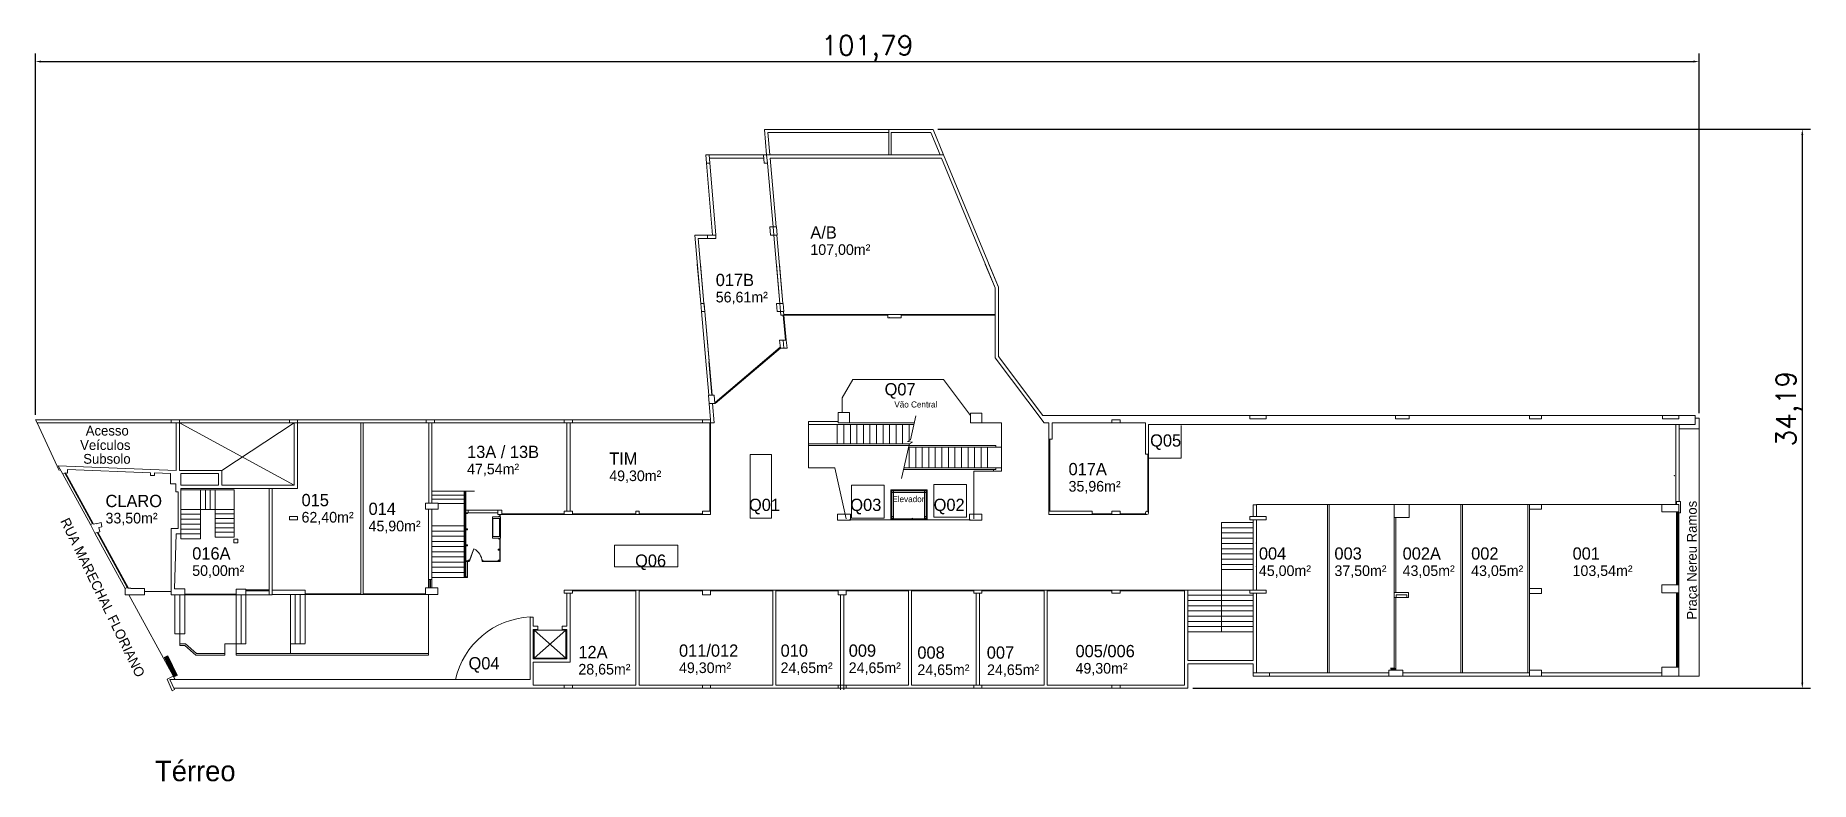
# Model space of a CAD drawing. Header units: metres. Extents: x 2985 to 3093, y 1746 to 1791.
import ezdxf

# ---------------------------------------------------------------- set-up
doc = ezdxf.new("R2010")
doc.units = ezdxf.units.M
doc.layers.add('PAREDES', color=7, linetype='Continuous')
doc.layers.add('VAGAS', color=253, linetype='Continuous')
doc.styles.add('PADRAO MK', font='')
doc.styles.add('ROMANS', font='romans', dxfattribs={"height": 0.16})
doc.styles.get("Standard").update_dxf_attribs({"font": 'arial.ttf'})
doc.styles.get('PADRAO MK').set_extended_font_data('AvantGarde Bk BT')
doc.dimstyles.new('Cota', dxfattribs={"dimtxt": 0.07, "dimasz": 0.08, "dimexe": 0.04, "dimexo": 0.04, "dimgap": 0.02, "dimtad": 1, "dimtxsty": 'Standard', "dimcen": 2.5, "dimclrd": 252, "dimclre": 252, "dimadec": 0, "dimazin": 0, "dimtfac": 1, "dimtmove": 0, "dimatfit": 3, "dimfxl": 1, "dimarcsym": 0})

# ---------------------------------------------------------------- blocks, each defined once
blk = doc.blocks.new('*D8')
at = {"layer": 'DEFPOINTS', "color": 0, "transparency": 16777216}
for p in [(3086.5, 1789.7), (2984.7, 1767.79), (3086.5, 1767.89)]:
    blk.add_point(p, dxfattribs=at)
at = {"layer": 'VAGAS', "color": 1, "lineweight": -2, "transparency": 16777216}
for p, q in [((2984.7, 1768.09), (2984.7, 1790.2)), ((3086.5, 1768.19), (3086.5, 1790.2)), ((2985.05, 1789.7), (3086.15, 1789.7))]:
    blk.add_line(p, q, dxfattribs=at)
at = {"layer": 'VAGAS', "color": 1, "transparency": 16777216}
for points in [[(2985.05, 1789.76), (2985.05, 1789.64), (2984.7, 1789.7)], [(3086.15, 1789.76), (3086.15, 1789.64), (3086.5, 1789.7)]]:
    blk.add_solid(points, dxfattribs=at)
at = {"layer": 'VAGAS', "color": 7, "transparency": 16777216, "insert": (3035.6, 1790.51), "char_height": 0.16, "attachment_point": 5, "style": 'ROMANS'}
blk.add_mtext('{\\H7.5x;101,79}', dxfattribs=at)
blk = doc.blocks.new('_ArchTick')
at = {"color": 0, "linetype": 'ByBlock', "const_width": 0.15}
blk.add_lwpolyline([(-0.5, -0.5), (0.5, 0.5)], dxfattribs=at)
blk = doc.blocks.new('*D9')
at = {"layer": 'DEFPOINTS', "color": 0, "transparency": 16777216}
for p in [(3039.62, 1785.56), (3055.21, 1751.36), (3092.81, 1751.36)]:
    blk.add_point(p, dxfattribs=at)
at = {"layer": 'VAGAS', "color": 1, "lineweight": -2, "transparency": 16777216}
for p, q in [((3039.92, 1785.56), (3093.31, 1785.56)), ((3092.81, 1785.21), (3092.81, 1751.71)), ((3055.51, 1751.36), (3093.31, 1751.36))]:
    blk.add_line(p, q, dxfattribs=at)
at = {"layer": 'VAGAS', "color": 1, "transparency": 16777216}
for points in [[(3092.75, 1785.21), (3092.87, 1785.21), (3092.81, 1785.56)], [(3092.75, 1751.71), (3092.87, 1751.71), (3092.81, 1751.36)]]:
    blk.add_solid(points, dxfattribs=at)
at = {"layer": 'VAGAS', "color": 7, "transparency": 16777216, "insert": (3092, 1768.46), "char_height": 0.16, "attachment_point": 5, "rotation": 90, "style": 'ROMANS'}
blk.add_mtext('{\\H7.5x;34,19}', dxfattribs=at)

msp = doc.modelspace()

# ---------------------------------------------------------------- hatches: boundary and pattern name
at = {"layer": 'PAREDES', "lineweight": 0}
h = msp.add_hatch(dxfattribs=at)
h.set_pattern_fill('ANSI36,_O', color=253, scale=0.01, angle=360)
h.set_pattern_definition([(45, (2881.244965, 1690.526653), (0.01683798, 0.061739261), [0.079375, -0.015875, 0, -0.015875])])
h.paths.add_polyline_path([(3067.777, 1752.468), (3067.876, 1752.463), (3067.876, 1752.603), (3067.651, 1752.603), (3067.651, 1752.463)])

# ---------------------------------------------------------------- linework, layer by layer
at = {"layer": 'PAREDES', "color": 253, "lineweight": 0}
for p, q in [((3029.432, 1783.993), (3029.305, 1785.553)), ((3036.916, 1785.553), (3029.305, 1785.553)), ((3039.62, 1785.553), (3036.916, 1785.553)), ((3036.916, 1783.993), (3036.916, 1785.553)), ((3040.266, 1783.993), (3039.62, 1785.553)), ((3029.642, 1783.993), (3029.523, 1785.353)), ((3036.916, 1785.353), (3029.523, 1785.353)), ((3039.486, 1785.353), (3037.066, 1785.353)), ((3037.066, 1783.993), (3037.066, 1785.353)), ((3040.05, 1783.993), (3039.486, 1785.353)), ((3025.765, 1783.495), (3025.717, 1783.992)), ((3025.722, 1783.993), (3025.918, 1783.993)), ((3026.132, 1779.083), (3025.763, 1783.495)), ((3025.765, 1783.495), (3025.966, 1783.495)), ((3025.966, 1783.495), (3025.918, 1783.993)), ((3029.241, 1783.993), (3025.918, 1783.993)), ((3029.26, 1783.793), (3025.939, 1783.793)), ((3026.332, 1779.092), (3025.962, 1783.495)), ((3029.241, 1783.993), (3029.442, 1783.993)), ((3029.289, 1783.495), (3029.241, 1783.993)), ((3029.289, 1783.495), (3029.49, 1783.495)), ((3029.49, 1783.495), (3029.442, 1783.993)), ((3040.266, 1783.993), (3029.442, 1783.993)), ((3029.833, 1779.583), (3029.49, 1783.495)), ((3030.028, 1779.583), (3029.66, 1783.793)), ((3040.132, 1783.793), (3029.66, 1783.793)), ((3043.421, 1775.853), (3040.132, 1783.793)), ((3043.621, 1775.893), (3040.266, 1783.993)), ((3025.832, 1779.083), (3025.042, 1779.083)), ((3025.406, 1774.903), (3025.042, 1779.083)), ((3025.832, 1778.883), (3025.832, 1779.083)), ((3025.832, 1779.083), (3026.332, 1779.083)), ((3026.332, 1779.083), (3026.332, 1779.092)), ((3026.332, 1779.083), (3026.332, 1778.883)), ((3029.68, 1779.085), (3029.632, 1779.583)), ((3029.632, 1779.583), (3029.833, 1779.583)), ((3029.68, 1779.085), (3029.881, 1779.085)), ((3029.881, 1779.085), (3029.833, 1779.583)), ((3029.833, 1779.583), (3030.034, 1779.583)), ((3029.881, 1779.085), (3030.082, 1779.085)), ((3030.244, 1774.903), (3029.881, 1779.085)), ((3030.082, 1779.085), (3030.034, 1779.583)), ((3030.438, 1774.903), (3030.072, 1779.085)), ((3025.832, 1778.883), (3025.259, 1778.883)), ((3025.607, 1774.903), (3025.259, 1778.883)), ((3026.332, 1778.883), (3025.832, 1778.883)), ((3025.406, 1774.903), (3025.196, 1777.317)), ((3025.607, 1774.903), (3025.396, 1777.317)), ((3030.244, 1774.903), (3030.035, 1777.317)), ((3030.438, 1774.903), (3030.227, 1777.317)), ((3043.421, 1775.853), (3042.815, 1777.317)), ((3043.621, 1775.893), (3043.031, 1777.317)), ((3043.421, 1771.586), (3043.421, 1775.853)), ((3043.621, 1771.653), (3043.621, 1775.893)), ((3025.406, 1774.903), (3025.607, 1774.903)), ((3025.454, 1774.404), (3025.406, 1774.903)), ((3025.655, 1774.404), (3025.607, 1774.903)), ((3025.657, 1774.404), (3025.609, 1774.903)), ((3030.091, 1774.404), (3030.043, 1774.903)), ((3030.043, 1774.903), (3030.244, 1774.903)), ((3030.244, 1774.903), (3030.445, 1774.903)), ((3030.292, 1774.404), (3030.244, 1774.903)), ((3030.493, 1774.404), (3030.445, 1774.903)), ((3025.895, 1769.292), (3025.454, 1774.404)), ((3025.454, 1774.404), (3025.655, 1774.404)), ((3025.923, 1771.343), (3025.655, 1774.404)), ((3026.098, 1769.292), (3025.657, 1774.404)), ((3030.091, 1774.404), (3030.292, 1774.404)), ((3030.3, 1774.182), (3030.292, 1774.404)), ((3030.292, 1774.404), (3030.493, 1774.404)), ((3030.501, 1774.182), (3030.3, 1774.182)), ((3030.451, 1774.177), (3030.593, 1772.663)), ((3030.501, 1774.182), (3030.481, 1774.404)), ((3036.866, 1774.232), (3030.496, 1774.232)), ((3030.501, 1774.182), (3030.643, 1772.663)), ((3036.866, 1774.182), (3030.501, 1774.182)), ((3036.866, 1774.232), (3037.666, 1774.232)), ((3036.866, 1774.032), (3036.866, 1774.232)), ((3036.866, 1774.032), (3037.666, 1774.032)), ((3037.666, 1774.032), (3037.666, 1774.232)), ((3043.421, 1774.232), (3037.666, 1774.232)), ((3043.421, 1774.182), (3037.666, 1774.182)), ((3030.28, 1772.165), (3030.232, 1772.663)), ((3030.232, 1772.663), (3030.442, 1772.663)), ((3030.49, 1772.165), (3030.442, 1772.663)), ((3030.442, 1772.663), (3030.643, 1772.663)), ((3030.691, 1772.165), (3030.643, 1772.663)), ((3026.288, 1768.854), (3030.274, 1772.225)), ((3026.294, 1768.793), (3030.28, 1772.165)), ((3030.28, 1772.165), (3030.49, 1772.165)), ((3030.49, 1772.165), (3030.691, 1772.165)), ((3046.43, 1767.593), (3043.421, 1771.586)), ((3046.342, 1768.043), (3043.621, 1771.653)), ((3026.084, 1769.292), (3025.904, 1771.343)), ((3025.876, 1769.292), (3026.227, 1769.292)), ((3025.924, 1768.793), (3025.876, 1769.292)), ((3026.275, 1768.793), (3026.227, 1769.292)), ((3034.062, 1769.123), (3034.712, 1770.249)), ((3034.712, 1770.249), (3040.261, 1770.249)), ((3041.912, 1768.059), (3040.261, 1770.249)), ((3026.012, 1767.793), (3025.924, 1768.793)), ((3025.924, 1768.793), (3026.275, 1768.793)), ((3026.232, 1767.593), (3026.127, 1768.793)), ((3034.062, 1768.223), (3034.062, 1769.123)), ((2993.01, 1767.793), (2984.705, 1767.793)), ((2984.705, 1767.793), (2993.01, 1767.793)), ((2984.705, 1767.793), (2984.798, 1767.593)), ((2993.01, 1767.593), (2984.798, 1767.593)), ((2986.157, 1764.693), (2984.798, 1767.593)), ((2993.01, 1767.593), (2993.01, 1767.793)), ((2993.01, 1767.793), (2993.51, 1767.793)), ((2993.51, 1767.593), (2993.01, 1767.593)), ((2993.31, 1767.593), (2993.31, 1764.685)), ((3001.46, 1767.793), (2993.51, 1767.793)), ((2993.51, 1767.793), (3001.46, 1767.793)), ((2993.51, 1767.793), (2993.51, 1767.593)), ((3001.46, 1767.593), (2993.51, 1767.593)), ((2993.51, 1767.593), (2993.51, 1764.693)), ((2993.51, 1767.593), (3000.537, 1763.793)), ((3000.537, 1767.593), (2996.11, 1764.693)), ((3000.737, 1767.793), (3000.237, 1767.793)), ((3000.237, 1767.793), (3000.737, 1767.793)), ((3000.237, 1767.593), (3000.237, 1767.793)), ((3000.237, 1767.793), (3000.737, 1767.793)), ((3000.237, 1767.593), (3000.737, 1767.593)), ((3000.737, 1767.593), (3000.237, 1767.593)), ((3000.537, 1763.793), (3000.537, 1767.593)), ((3008.612, 1767.793), (3000.737, 1767.793)), ((3000.737, 1767.793), (3008.612, 1767.793)), ((3000.737, 1767.793), (3000.737, 1767.593)), ((3000.737, 1763.593), (3000.737, 1767.593)), ((3008.612, 1767.593), (3000.737, 1767.593)), ((3004.749, 1767.593), (3000.737, 1767.593)), ((3000.737, 1767.593), (3000.737, 1763.593)), ((3000.737, 1763.593), (3000.737, 1767.593)), ((3000.737, 1767.593), (3004.949, 1767.593)), ((3004.612, 1757.091), (3004.612, 1767.593)), ((3004.762, 1757.091), (3004.762, 1767.593)), ((3009.112, 1767.793), (3008.612, 1767.793)), ((3008.612, 1767.793), (3009.112, 1767.793)), ((3008.612, 1767.593), (3008.612, 1767.793)), ((3008.612, 1767.793), (3009.112, 1767.793)), ((3008.612, 1767.593), (3009.112, 1767.593)), ((3009.112, 1767.593), (3008.612, 1767.593)), ((3008.762, 1762.689), (3008.762, 1767.593)), ((3008.962, 1762.689), (3008.962, 1767.593)), ((3017.062, 1767.793), (3009.112, 1767.793)), ((3009.112, 1767.793), (3009.112, 1767.593)), ((3012.962, 1767.593), (3009.112, 1767.593)), ((3009.112, 1767.593), (3017.062, 1767.593)), ((3017.062, 1767.593), (3017.062, 1767.793)), ((3017.062, 1767.793), (3017.562, 1767.793)), ((3017.562, 1767.593), (3017.062, 1767.593)), ((3017.212, 1767.593), (3017.212, 1762.193)), ((3017.412, 1767.593), (3017.412, 1762.193)), ((3025.512, 1767.793), (3017.562, 1767.793)), ((3017.562, 1767.793), (3017.562, 1767.593)), ((3025.512, 1767.593), (3017.562, 1767.593)), ((3025.512, 1767.593), (3025.512, 1767.793)), ((3025.512, 1767.793), (3026.012, 1767.793)), ((3026.012, 1767.593), (3025.512, 1767.593)), ((3025.962, 1767.593), (3025.962, 1762.193)), ((3026.012, 1767.793), (3026.012, 1767.593)), ((3026.232, 1767.593), (3026.012, 1767.593)), ((3026.012, 1767.593), (3026.012, 1762.193)), ((3032.012, 1764.843), (3032.012, 1767.683)), ((3033.182, 1767.683), (3032.012, 1767.683)), ((3032.012, 1767.493), (3038.446, 1767.493)), ((3033.182, 1767.683), (3033.812, 1767.683)), ((3033.762, 1767.493), (3033.762, 1766.318)), ((3033.812, 1767.793), (3033.812, 1767.593)), ((3033.812, 1767.593), (3034.312, 1767.593)), ((3034.162, 1767.493), (3034.162, 1766.318)), ((3034.312, 1767.593), (3038.469, 1767.593)), ((3034.562, 1767.493), (3034.562, 1766.318)), ((3034.962, 1767.493), (3034.962, 1766.318)), ((3035.362, 1767.493), (3035.362, 1766.318)), ((3035.762, 1767.493), (3035.762, 1766.318)), ((3036.162, 1767.493), (3036.162, 1766.318)), ((3036.562, 1767.493), (3036.562, 1766.318)), ((3036.962, 1767.493), (3036.962, 1766.318)), ((3037.362, 1767.493), (3037.362, 1766.318)), ((3037.762, 1767.493), (3037.762, 1766.318)), ((3038.162, 1767.493), (3038.162, 1766.519)), ((3038.569, 1768.035), (3038.233, 1766.559)), ((3042.602, 1767.593), (3043.812, 1767.593)), ((3043.812, 1764.643), (3043.812, 1767.593)), ((3046.323, 1768.043), (3059.012, 1768.043)), ((3046.412, 1767.593), (3046.712, 1767.593)), ((3046.712, 1767.593), (3046.712, 1766.593)), ((3046.912, 1767.593), (3046.912, 1766.593)), ((3046.912, 1767.593), (3050.562, 1767.593)), ((3051.062, 1767.593), (3052.612, 1767.593)), ((3052.612, 1767.593), (3052.612, 1765.693)), ((3052.812, 1767.493), (3052.812, 1765.693)), ((3085.08, 1767.493), (3052.812, 1767.493)), ((3054.812, 1765.443), (3054.812, 1767.443)), ((3054.812, 1765.443), (3054.812, 1767.443)), ((3060.012, 1768.043), (3067.912, 1768.043)), ((3068.762, 1768.043), (3076.112, 1768.043)), ((3076.862, 1768.043), (3084.262, 1768.043)), ((3083.867, 1767.493), (3085.25, 1767.493)), ((3085.08, 1762.613), (3085.08, 1767.493)), ((3085.25, 1767.493), (3086.25, 1767.493)), ((3085.262, 1768.043), (3086.25, 1768.043)), ((3085.28, 1762.793), (3085.28, 1767.493)), ((3086.5, 1767.243), (3085.28, 1767.243)), ((3086.25, 1767.893), (3086.25, 1768.043)), ((3086.25, 1767.893), (3086.5, 1767.893)), ((3086.25, 1767.893), (3086.25, 1767.493)), ((3086.5, 1767.893), (3086.5, 1767.243)), ((3086.5, 1767.243), (3086.5, 1752.113)), ((3032.012, 1766.318), (3038.188, 1766.318)), ((3032.012, 1766.218), (3043.462, 1766.218)), ((3038.162, 1766.249), (3037.696, 1764.203)), ((3038.062, 1766.462), (3038.233, 1766.559)), ((3038.062, 1766.462), (3038.374, 1766.423)), ((3038.133, 1766.118), (3043.812, 1766.118)), ((3038.177, 1766.312), (3038.162, 1766.249)), ((3038.162, 1766.118), (3038.162, 1764.843)), ((3038.177, 1766.312), (3038.374, 1766.423)), ((3038.562, 1766.118), (3038.562, 1764.843)), ((3038.962, 1766.118), (3038.962, 1764.843)), ((3039.362, 1766.118), (3039.362, 1764.843)), ((3039.762, 1766.118), (3039.762, 1764.843)), ((3040.162, 1766.118), (3040.162, 1764.843)), ((3040.562, 1766.118), (3040.562, 1764.843)), ((3040.962, 1766.118), (3040.962, 1764.843)), ((3041.362, 1766.118), (3041.362, 1764.843)), ((3041.762, 1766.118), (3041.762, 1764.843)), ((3042.162, 1766.118), (3042.162, 1764.843)), ((3042.562, 1766.118), (3042.562, 1764.843)), ((3042.962, 1766.118), (3042.962, 1764.843)), ((3043.462, 1766.218), (3043.462, 1766.118)), ((3046.712, 1766.593), (3046.912, 1766.593)), ((3046.712, 1766.593), (3046.712, 1762.193)), ((3046.762, 1766.593), (3046.762, 1762.193)), ((2993.31, 1764.685), (2986.09, 1764.973)), ((2986.372, 1764.459), (2986.09, 1764.973)), ((3052.612, 1765.693), (3052.812, 1765.693)), ((3052.762, 1765.693), (3052.762, 1762.18)), ((3052.812, 1765.896), (3052.812, 1765.693)), ((3052.812, 1765.693), (3052.812, 1762.093)), ((3052.812, 1765.443), (3054.812, 1765.443)), ((3052.812, 1765.443), (3054.812, 1765.443)), ((2986.512, 1764.536), (2986.372, 1764.459)), ((2986.372, 1764.459), (2988.06, 1761.373)), ((2986.495, 1764.526), (2988.194, 1761.419)), ((2986.503, 1764.531), (2988.203, 1761.424)), ((2986.662, 1764.53), (2986.512, 1764.536)), ((2986.535, 1764.535), (2988.232, 1761.434)), ((2986.671, 1764.75), (2986.662, 1764.53)), ((2991.747, 1764.547), (2986.671, 1764.75)), ((2991.74, 1764.387), (2991.747, 1764.547)), ((2991.99, 1764.378), (2991.74, 1764.387)), ((2991.996, 1764.538), (2991.99, 1764.378)), ((2992.972, 1764.498), (2991.996, 1764.538)), ((2992.972, 1763.868), (2992.972, 1764.498)), ((2993.292, 1763.868), (2992.972, 1763.868)), ((2993.292, 1763.388), (2993.292, 1763.868)), ((2996.11, 1764.693), (2993.51, 1764.693)), ((2995.91, 1764.493), (2993.602, 1764.493)), ((2993.602, 1763.793), (2993.602, 1764.493)), ((2995.91, 1763.793), (2993.602, 1763.793)), ((2995.91, 1763.793), (2995.91, 1764.493)), ((2995.91, 1763.793), (2995.91, 1764.493)), ((2995.91, 1764.493), (2995.91, 1763.793)), ((2996.11, 1763.793), (2996.11, 1764.693)), ((3000.537, 1763.793), (2996.11, 1763.793)), ((3032.012, 1764.843), (3033.612, 1764.843)), ((3034.3, 1761.723), (3033.612, 1764.843)), ((3037.819, 1764.743), (3043.462, 1764.743)), ((3037.842, 1764.843), (3043.812, 1764.843)), ((3042.112, 1764.643), (3042.112, 1761.733)), ((3042.112, 1764.643), (3043.812, 1764.643)), ((3043.312, 1764.643), (3043.312, 1764.743)), ((3043.462, 1764.743), (3043.462, 1764.843)), ((2993.432, 1763.388), (2993.292, 1763.388)), ((2993.432, 1761.128), (2993.432, 1763.388)), ((2993.602, 1763.593), (3000.737, 1763.593)), ((2993.602, 1760.804), (2993.602, 1763.593)), ((2994.802, 1763.504), (2993.602, 1763.504)), ((2994.802, 1760.504), (2994.802, 1763.504)), ((2994.802, 1763.504), (2996.852, 1763.504)), ((2995.102, 1762.304), (2995.102, 1763.504)), ((2995.402, 1762.304), (2995.402, 1763.504)), ((2995.702, 1762.304), (2995.702, 1763.504)), ((3000.537, 1763.593), (2995.91, 1763.593)), ((2996.852, 1760.604), (2996.852, 1763.504)), ((2998.992, 1757.073), (2998.992, 1763.593)), ((2999.192, 1757.073), (2999.192, 1763.593)), ((3009.342, 1762.689), (3008.562, 1762.689)), ((3008.562, 1762.329), (3008.562, 1762.689)), ((3008.962, 1762.689), (3008.962, 1763.423)), ((3008.962, 1763.423), (3011.557, 1763.423)), ((3008.962, 1763.173), (3010.912, 1763.173)), ((3008.962, 1762.923), (3010.912, 1762.923)), ((3009.342, 1762.329), (3009.342, 1762.689)), ((3010.942, 1763.423), (3010.942, 1758.136)), ((3010.982, 1763.423), (3010.982, 1758.136)), ((3011.032, 1763.423), (3011.032, 1758.136)), ((3011.032, 1763.423), (3011.032, 1758.136)), ((3037.043, 1763.473), (3037.063, 1763.473)), ((3037.063, 1763.421), (3037.103, 1763.393)), ((3037.063, 1763.366), (3037.103, 1763.393)), ((3037.103, 1761.873), (3037.103, 1763.343)), ((3037.125, 1763.483), (3037.153, 1763.443)), ((3037.181, 1763.483), (3037.153, 1763.443)), ((3037.203, 1763.443), (3039.103, 1763.443)), ((3037.203, 1763.343), (3039.103, 1763.343)), ((3037.203, 1761.873), (3037.203, 1763.343)), ((3039.103, 1763.343), (3039.103, 1761.873)), ((3039.125, 1763.483), (3039.153, 1763.443)), ((3039.181, 1763.483), (3039.153, 1763.443)), ((3039.243, 1763.421), (3039.203, 1763.393)), ((3039.243, 1763.366), (3039.203, 1763.393)), ((3039.203, 1763.343), (3039.203, 1761.873)), ((3039.243, 1763.473), (3039.263, 1763.473)), ((3085.112, 1762.793), (3085.362, 1762.793)), ((3085.112, 1762.793), (3085.112, 1762.613)), ((3085.362, 1762.793), (3085.362, 1762.093)), ((2993.602, 1762.304), (2994.802, 1762.304)), ((2993.602, 1762.004), (2994.802, 1762.004)), ((2993.602, 1761.704), (2994.802, 1761.704)), ((2994.802, 1762.304), (2996.852, 1762.304)), ((2995.702, 1760.604), (2995.702, 1762.304)), ((2995.702, 1762.024), (2996.852, 1762.024)), ((2995.702, 1761.744), (2996.852, 1761.744)), ((3000.737, 1761.873), (3000.237, 1761.873)), ((3000.237, 1761.873), (3000.237, 1761.673)), ((3000.237, 1761.673), (3000.737, 1761.673)), ((3000.737, 1761.873), (3000.737, 1761.673)), ((3000.737, 1761.673), (3000.737, 1761.873)), ((3009.342, 1762.329), (3008.562, 1762.329)), ((3008.752, 1762.329), (3008.752, 1758.016)), ((3008.962, 1762.329), (3008.962, 1758.016)), ((3009.342, 1762.673), (3010.912, 1762.673)), ((3011.182, 1762.253), (3011.032, 1762.253)), ((3011.032, 1762.236), (3011.032, 1759.126)), ((3011.182, 1762.103), (3011.032, 1762.103)), ((3011.032, 1762.103), (3011.132, 1762.053)), ((3011.132, 1762.103), (3011.032, 1762.053)), ((3013.002, 1762.253), (3011.182, 1762.253)), ((3011.182, 1762.253), (3011.182, 1762.103)), ((3013.002, 1762.103), (3011.182, 1762.103)), ((3013.002, 1762.253), (3013.002, 1761.993)), ((3013.232, 1762.253), (3013.002, 1762.253)), ((3013.002, 1761.993), (3013.232, 1761.993)), ((3013.062, 1761.893), (3013.112, 1761.843)), ((3013.112, 1761.893), (3013.062, 1761.843)), ((3013.099, 1761.743), (3013.099, 1760.643)), ((3013.112, 1761.743), (3013.112, 1760.643)), ((3013.162, 1761.743), (3013.162, 1760.643)), ((3013.232, 1762.253), (3013.232, 1761.993)), ((3017.052, 1762.043), (3013.232, 1762.043)), ((3017.052, 1761.993), (3013.232, 1761.993)), ((3017.562, 1762.193), (3017.062, 1762.193)), ((3017.062, 1762.193), (3017.062, 1761.993)), ((3017.062, 1761.993), (3017.562, 1761.993)), ((3017.562, 1761.993), (3017.562, 1762.193)), ((3017.562, 1762.043), (3021.437, 1762.043)), ((3017.562, 1761.993), (3021.437, 1761.993)), ((3021.437, 1762.193), (3021.637, 1762.193)), ((3021.437, 1762.193), (3021.437, 1761.993)), ((3021.437, 1761.993), (3021.637, 1761.993)), ((3021.637, 1762.193), (3021.637, 1761.993)), ((3021.637, 1762.043), (3025.512, 1762.043)), ((3021.637, 1761.993), (3025.512, 1761.993)), ((3026.012, 1762.193), (3025.512, 1762.193)), ((3025.512, 1762.193), (3025.512, 1761.993)), ((3025.512, 1761.993), (3026.012, 1761.993)), ((3026.012, 1761.993), (3026.012, 1762.193)), ((3041.912, 1761.673), (3034.5, 1761.673)), ((3037.063, 1761.851), (3037.103, 1761.823)), ((3037.063, 1761.796), (3037.103, 1761.823)), ((3037.123, 1761.733), (3037.151, 1761.773)), ((3037.178, 1761.733), (3037.151, 1761.773)), ((3039.103, 1761.733), (3037.203, 1761.733)), ((3038.327, 1761.733), (3038.354, 1761.773)), ((3038.382, 1761.733), (3038.354, 1761.773)), ((3039.243, 1761.851), (3039.203, 1761.823)), ((3039.243, 1761.796), (3039.203, 1761.823)), ((3047.712, 1762.193), (3046.712, 1762.193)), ((3046.712, 1762.193), (3046.712, 1761.993)), ((3046.712, 1761.993), (3047.712, 1761.993)), ((3047.712, 1762.193), (3049.362, 1762.193)), ((3047.712, 1761.993), (3049.362, 1761.993)), ((3049.362, 1761.993), (3049.362, 1762.193)), ((3049.362, 1762.043), (3050.562, 1762.043)), ((3049.362, 1761.993), (3050.562, 1761.993)), ((3051.062, 1762.043), (3052.625, 1762.043)), ((3051.062, 1761.993), (3052.712, 1761.993)), ((3059.412, 1762.593), (3059.212, 1762.593)), ((3059.212, 1761.873), (3059.212, 1762.593)), ((3059.212, 1757.373), (3059.212, 1761.673)), ((3059.412, 1762.613), (3076.112, 1762.613)), ((3059.412, 1761.873), (3059.412, 1762.593)), ((3059.412, 1757.373), (3059.412, 1761.673)), ((3063.761, 1762.613), (3063.761, 1752.313)), ((3063.861, 1762.613), (3063.861, 1752.313)), ((3067.831, 1762.613), (3067.831, 1761.803)), ((3067.831, 1762.613), (3068.751, 1762.613)), ((3067.831, 1761.803), (3067.831, 1757.213)), ((3067.831, 1761.803), (3068.751, 1761.803)), ((3067.931, 1761.803), (3067.931, 1757.213)), ((3068.751, 1762.613), (3068.751, 1761.803)), ((3068.751, 1762.563), (3068.751, 1761.803)), ((3071.912, 1762.583), (3071.912, 1752.313)), ((3072.012, 1762.583), (3072.012, 1752.313)), ((3076.012, 1762.613), (3076.012, 1752.313)), ((3076.112, 1762.613), (3076.112, 1752.463)), ((3076.862, 1762.613), (3084.212, 1762.613)), ((3085.112, 1757.693), (3085.112, 1762.163)), ((3085.162, 1757.693), (3085.162, 1762.163)), ((3085.212, 1757.693), (3085.212, 1762.163)), ((3085.262, 1757.373), (3085.262, 1762.093)), ((3085.362, 1762.093), (3085.262, 1762.093)), ((2988.06, 1761.373), (2988.241, 1761.437)), ((2988.342, 1760.857), (2988.06, 1761.373)), ((2988.241, 1761.437), (2988.251, 1761.409)), ((2988.251, 1761.409), (2988.413, 1761.445)), ((2988.646, 1760.94), (2988.342, 1760.857)), ((2988.342, 1760.857), (2990.191, 1757.476)), ((2988.413, 1761.445), (2988.417, 1761.426)), ((2988.73, 1761.494), (2988.417, 1761.426)), ((2988.482, 1760.893), (2990.318, 1757.536)), ((2988.491, 1760.898), (2990.327, 1757.541)), ((2988.521, 1760.906), (2990.385, 1757.493)), ((2988.761, 1761.246), (2988.589, 1761.198)), ((2988.589, 1761.198), (2988.646, 1760.94)), ((2988.73, 1761.494), (2988.761, 1761.246)), ((2993.012, 1757.073), (2993.012, 1761.128)), ((2993.012, 1761.128), (2993.432, 1761.128)), ((2993.012, 1757.073), (2993.012, 1761.004)), ((2993.211, 1757.454), (2993.311, 1760.802)), ((2993.311, 1760.802), (2993.602, 1760.804)), ((2993.602, 1761.404), (2994.802, 1761.404)), ((2993.602, 1760.504), (2993.602, 1761.134)), ((2993.602, 1761.104), (2994.802, 1761.104)), ((2993.602, 1760.804), (2994.802, 1760.804)), ((2995.702, 1761.464), (2996.852, 1761.464)), ((2995.702, 1761.184), (2996.852, 1761.184)), ((2995.702, 1760.904), (2996.852, 1760.904)), ((2995.702, 1760.604), (2996.852, 1760.604)), ((2995.702, 1760.604), (2996.852, 1760.604)), ((2996.852, 1760.604), (2995.702, 1760.604)), ((3010.982, 1761.296), (3008.962, 1761.296)), ((3010.982, 1760.98), (3008.962, 1760.98)), ((3010.982, 1760.664), (3008.962, 1760.664)), ((3011.032, 1761.11), (3011.132, 1761.06)), ((3011.132, 1761.11), (3011.032, 1761.06)), ((3013.062, 1760.543), (3013.112, 1760.493)), ((3013.112, 1760.543), (3013.062, 1760.493)), ((3059.212, 1761.503), (3057.262, 1761.503)), ((3057.262, 1757.373), (3057.262, 1761.503)), ((3059.212, 1761.183), (3057.262, 1761.183)), ((3059.212, 1760.863), (3057.262, 1760.863)), ((3059.212, 1760.543), (3057.262, 1760.543)), ((2993.602, 1760.504), (2994.802, 1760.504)), ((2997.077, 1760.254), (2996.847, 1760.254)), ((3010.982, 1760.348), (3008.962, 1760.348)), ((3010.982, 1760.032), (3008.962, 1760.032)), ((3010.982, 1759.716), (3008.962, 1759.716)), ((3011.032, 1760.136), (3011.132, 1760.086)), ((3011.132, 1760.136), (3011.032, 1760.086)), ((3013.012, 1759.868), (3013.112, 1759.818)), ((3013.112, 1759.868), (3013.012, 1759.818)), ((3059.212, 1760.223), (3057.262, 1760.223)), ((3059.212, 1759.903), (3057.262, 1759.903)), ((3059.212, 1759.583), (3057.262, 1759.583)), ((3010.982, 1759.4), (3008.962, 1759.4)), ((3010.982, 1759.084), (3008.962, 1759.084)), ((3010.982, 1758.768), (3008.962, 1758.768)), ((3010.982, 1758.452), (3008.962, 1758.452)), ((3011.032, 1759.161), (3011.132, 1759.111)), ((3011.132, 1759.161), (3011.032, 1759.111)), ((3011.032, 1759.126), (3011.032, 1758.136)), ((3011.182, 1759.196), (3011.232, 1759.146)), ((3011.232, 1759.196), (3011.182, 1759.146)), ((3012.032, 1759.196), (3012.082, 1759.146)), ((3012.082, 1759.196), (3012.032, 1759.146)), ((3013.012, 1759.196), (3013.112, 1759.146)), ((3013.112, 1759.196), (3013.012, 1759.146)), ((3059.212, 1759.263), (3057.262, 1759.263)), ((3059.212, 1758.943), (3057.262, 1758.943)), ((3059.212, 1758.623), (3057.262, 1758.623)), ((2990.352, 1757.553), (2990.191, 1757.476)), ((2990.191, 1757.476), (2990.191, 1757.073)), ((2990.352, 1757.493), (2990.352, 1757.553)), ((2990.532, 1757.493), (2990.352, 1757.493)), ((2990.532, 1757.473), (2990.532, 1757.493)), ((2991.372, 1757.473), (2990.532, 1757.473)), ((2991.372, 1757.073), (2991.372, 1757.473)), ((2993.012, 1757.273), (2991.372, 1757.273)), ((2993.832, 1757.454), (2993.211, 1757.454)), ((2993.832, 1757.073), (2993.832, 1757.454)), ((2993.832, 1757.091), (2993.832, 1757.286)), ((2997.582, 1757.434), (2996.987, 1757.434)), ((2996.987, 1757.434), (2996.987, 1757.073)), ((2997.582, 1757.073), (2997.582, 1757.434)), ((2998.992, 1757.384), (2997.582, 1757.384)), ((2998.992, 1757.384), (2997.582, 1757.384)), ((2997.582, 1757.073), (2997.582, 1757.36)), ((2997.582, 1757.334), (2998.992, 1757.334)), ((2998.992, 1757.314), (2997.582, 1757.314)), ((3008.962, 1758.016), (3008.752, 1758.016)), ((3008.752, 1758.016), (3008.752, 1757.516)), ((3008.842, 1758.016), (3008.842, 1757.516)), ((3008.872, 1758.016), (3008.872, 1757.516)), ((3008.962, 1758.136), (3010.795, 1758.136)), ((3008.962, 1758.136), (3010.982, 1758.136)), ((3008.962, 1758.016), (3008.962, 1757.516)), ((3010.982, 1758.136), (3011.032, 1758.136)), ((3011.032, 1758.186), (3011.132, 1758.136)), ((3011.132, 1758.186), (3011.032, 1758.136)), ((3017.562, 1757.373), (3017.062, 1757.373)), ((3017.062, 1757.373), (3017.062, 1757.173)), ((3017.562, 1757.373), (3021.437, 1757.373)), ((3017.562, 1757.173), (3017.562, 1757.373)), ((3017.562, 1757.323), (3021.437, 1757.323)), ((3021.437, 1757.373), (3021.637, 1757.373)), ((3021.437, 1751.563), (3021.437, 1757.373)), ((3021.637, 1757.373), (3025.512, 1757.373)), ((3021.637, 1751.563), (3021.637, 1757.373)), ((3021.637, 1757.323), (3025.512, 1757.323)), ((3026.012, 1757.373), (3025.512, 1757.373)), ((3025.512, 1757.373), (3025.512, 1757.079)), ((3026.012, 1757.373), (3029.812, 1757.373)), ((3026.012, 1757.079), (3026.012, 1757.373)), ((3026.012, 1757.323), (3029.812, 1757.323)), ((3029.812, 1757.373), (3030.012, 1757.373)), ((3029.812, 1751.563), (3029.812, 1757.373)), ((3030.012, 1757.373), (3033.812, 1757.373)), ((3030.012, 1751.563), (3030.012, 1757.373)), ((3030.012, 1757.323), (3033.812, 1757.323)), ((3034.312, 1757.373), (3033.812, 1757.373)), ((3033.812, 1757.373), (3033.812, 1757.079)), ((3034.312, 1757.373), (3038.112, 1757.373)), ((3034.312, 1757.079), (3034.312, 1757.373)), ((3034.312, 1757.323), (3038.112, 1757.323)), ((3038.112, 1757.373), (3038.312, 1757.373)), ((3038.112, 1751.563), (3038.112, 1757.373)), ((3038.312, 1757.373), (3042.112, 1757.373)), ((3038.312, 1751.563), (3038.312, 1757.373)), ((3038.312, 1757.323), (3042.112, 1757.323)), ((3042.612, 1757.373), (3042.112, 1757.373)), ((3042.112, 1757.373), (3042.112, 1757.173)), ((3042.612, 1757.373), (3046.412, 1757.373)), ((3042.612, 1757.173), (3042.612, 1757.373)), ((3042.612, 1757.323), (3046.412, 1757.323)), ((3046.412, 1757.373), (3046.612, 1757.373)), ((3046.412, 1751.563), (3046.412, 1757.373)), ((3046.612, 1757.373), (3050.562, 1757.373)), ((3046.612, 1751.563), (3046.612, 1757.373)), ((3046.612, 1757.323), (3050.562, 1757.323)), ((3051.062, 1757.373), (3055.012, 1757.373)), ((3051.062, 1757.323), (3055.012, 1757.323)), ((3055.212, 1757.373), (3055.012, 1757.373)), ((3055.012, 1751.563), (3055.012, 1757.373)), ((3055.212, 1757.373), (3057.262, 1757.373)), ((3055.212, 1753.063), (3055.212, 1757.373)), ((3059.012, 1757.373), (3057.262, 1757.373)), ((3057.262, 1757.373), (3057.262, 1754.813)), ((2991.372, 1757.073), (2990.191, 1757.073)), ((2990.412, 1757.074), (2993.246, 1751.891)), ((2993.012, 1757.073), (2993.832, 1757.073)), ((2993.232, 1754.686), (2993.232, 1757.073)), ((2993.532, 1754.086), (2993.532, 1757.073)), ((2996.987, 1757.123), (2993.832, 1757.123)), ((2993.832, 1754.686), (2993.832, 1757.091)), ((2996.987, 1757.073), (2993.832, 1757.073)), ((2996.982, 1757.073), (2997.582, 1757.073)), ((2996.982, 1757.073), (2996.982, 1754.086)), ((2997.582, 1757.073), (2996.987, 1757.073)), ((2997.282, 1757.073), (2997.282, 1754.086)), ((2997.582, 1757.086), (2997.582, 1754.086)), ((2997.582, 1757.073), (2998.992, 1757.073)), ((2999.192, 1757.073), (2998.992, 1757.073)), ((3000.302, 1754.092), (3000.302, 1757.091)), ((3000.602, 1754.087), (3000.602, 1757.091)), ((3000.902, 1754.087), (3000.902, 1757.091)), ((3001.202, 1757.141), (3004.612, 1757.141)), ((3001.202, 1757.091), (3004.612, 1757.091)), ((3001.202, 1754.092), (3001.202, 1757.091)), ((3004.612, 1757.091), (3004.762, 1757.091)), ((3004.762, 1757.136), (3008.562, 1757.136)), ((3004.762, 1757.091), (3008.562, 1757.091)), ((3008.752, 1753.388), (3008.752, 1757.091)), ((3017.062, 1757.173), (3017.562, 1757.173)), ((3017.212, 1755.163), (3017.212, 1757.173)), ((3017.412, 1752.963), (3017.412, 1757.173)), ((3025.512, 1757.079), (3026.012, 1757.079)), ((3033.812, 1757.079), (3034.312, 1757.079)), ((3033.962, 1757.079), (3034.162, 1757.079)), ((3033.962, 1751.269), (3033.962, 1757.079)), ((3034.162, 1751.269), (3034.162, 1757.079)), ((3042.112, 1757.173), (3042.612, 1757.173)), ((3042.262, 1757.173), (3042.262, 1751.563)), ((3042.462, 1757.173), (3042.462, 1751.563)), ((3055.212, 1757.053), (3057.262, 1757.053)), ((3055.212, 1756.733), (3057.262, 1756.733)), ((3055.212, 1756.413), (3057.262, 1756.413)), ((3057.312, 1757.053), (3059.212, 1757.053)), ((3057.312, 1756.733), (3059.212, 1756.733)), ((3057.312, 1756.413), (3059.212, 1756.413)), ((3059.212, 1753.063), (3059.212, 1757.173)), ((3059.412, 1753.063), (3059.412, 1757.173)), ((3067.831, 1756.913), (3067.831, 1752.603)), ((3067.931, 1756.913), (3067.931, 1752.463)), ((3085.112, 1752.663), (3085.112, 1757.173)), ((3085.162, 1752.663), (3085.162, 1757.173)), ((3085.212, 1752.663), (3085.212, 1757.173)), ((3085.262, 1752.313), (3085.262, 1757.173)), ((3014.962, 1751.891), (3014.962, 1755.723)), ((3014.962, 1755.723), (3015.162, 1755.723)), ((3015.162, 1755.163), (3015.162, 1755.723)), ((3015.437, 1755.163), (3015.162, 1755.163)), ((3015.437, 1754.963), (3015.437, 1755.163)), ((3017.212, 1755.163), (3016.937, 1755.163)), ((3016.937, 1754.963), (3016.937, 1755.163)), ((3055.212, 1756.093), (3057.262, 1756.093)), ((3055.212, 1755.773), (3057.262, 1755.773)), ((3055.212, 1755.453), (3057.262, 1755.453)), ((3055.212, 1755.133), (3057.262, 1755.133)), ((3057.312, 1756.093), (3059.212, 1756.093)), ((3057.312, 1755.773), (3059.212, 1755.773)), ((3057.312, 1755.453), (3059.212, 1755.453)), ((3057.312, 1755.133), (3059.212, 1755.133)), ((2993.832, 1754.686), (2993.232, 1754.686)), ((2993.532, 1754.086), (2993.532, 1753.986)), ((2994.555, 1753.486), (2993.885, 1754.086)), ((2996.282, 1754.086), (2996.282, 1753.486)), ((2996.282, 1754.086), (2996.982, 1754.086)), ((2996.982, 1754.086), (2997.582, 1754.086)), ((2996.982, 1754.086), (2996.982, 1753.486)), ((3000.302, 1754.087), (3000.302, 1753.486)), ((3000.302, 1754.087), (3001.202, 1754.087)), ((3015.162, 1753.163), (3015.162, 1754.963)), ((3015.437, 1754.963), (3015.162, 1754.963)), ((3017.162, 1754.913), (3015.212, 1753.213)), ((3015.212, 1754.913), (3017.162, 1753.213)), ((3015.212, 1753.213), (3015.212, 1754.913)), ((3015.212, 1754.913), (3017.162, 1754.913)), ((3017.212, 1754.963), (3016.937, 1754.963)), ((3017.162, 1753.213), (3017.162, 1754.913)), ((3017.212, 1753.163), (3017.212, 1754.963)), ((3055.212, 1754.813), (3057.262, 1754.813)), ((3057.262, 1754.813), (3057.312, 1754.813)), ((3057.312, 1754.813), (3059.212, 1754.813)), ((2996.282, 1753.486), (2994.555, 1753.486)), ((2996.982, 1753.386), (2996.982, 1753.486)), ((3008.752, 1753.486), (2996.982, 1753.486)), ((3008.752, 1753.388), (2996.982, 1753.386)), ((3017.212, 1753.163), (3015.162, 1753.163)), ((3017.412, 1752.963), (3015.162, 1752.963)), ((3015.162, 1751.563), (3015.162, 1752.963)), ((3017.162, 1753.213), (3015.212, 1753.213)), ((3059.212, 1753.063), (3055.212, 1753.063)), ((3059.412, 1752.313), (3059.412, 1753.063)), ((2992.754, 1751.918), (2993.132, 1752.095)), ((2993.061, 1751.209), (2992.754, 1751.918)), ((2993.209, 1751.279), (2992.932, 1751.891)), ((2992.932, 1751.891), (2993.995, 1751.891)), ((2993.228, 1751.891), (2993.132, 1752.095)), ((3013.162, 1751.891), (2993.532, 1751.891)), ((2997.532, 1751.891), (2996.032, 1751.891)), ((3001.532, 1751.891), (3000.032, 1751.891)), ((3004.032, 1751.891), (3005.532, 1751.891)), ((3008.032, 1751.891), (3008.129, 1751.891)), ((3014.962, 1751.891), (3013.162, 1751.891)), ((3059.212, 1752.863), (3055.212, 1752.863)), ((3055.212, 1751.363), (3055.212, 1752.863)), ((3059.212, 1752.313), (3059.212, 1752.863)), ((3060.212, 1752.313), (3067.514, 1752.313)), ((3060.212, 1752.113), (3067.514, 1752.113)), ((3067.651, 1752.463), (3067.651, 1752.603)), ((3067.651, 1752.603), (3067.876, 1752.603)), ((3067.876, 1752.463), (3067.876, 1752.603)), ((3068.364, 1752.313), (3076.112, 1752.313)), ((3068.364, 1752.113), (3076.112, 1752.113)), ((3076.862, 1752.313), (3084.212, 1752.313)), ((3076.862, 1752.113), (3084.262, 1752.113)), ((3086.5, 1752.113), (3085.262, 1752.113)), ((2993.061, 1751.209), (2993.209, 1751.279)), ((3013.162, 1751.363), (2993.171, 1751.363)), ((3017.062, 1751.363), (3013.162, 1751.363)), ((3017.062, 1751.563), (3015.162, 1751.563)), ((3017.062, 1751.363), (3017.062, 1751.563)), ((3017.062, 1751.563), (3017.562, 1751.563)), ((3017.562, 1751.363), (3017.062, 1751.363)), ((3017.562, 1751.563), (3021.437, 1751.563)), ((3017.562, 1751.563), (3017.562, 1751.363)), ((3017.562, 1751.363), (3025.512, 1751.363)), ((3021.637, 1751.563), (3025.512, 1751.563)), ((3025.512, 1751.363), (3025.512, 1751.563)), ((3025.512, 1751.563), (3026.012, 1751.563)), ((3026.012, 1751.363), (3025.512, 1751.363)), ((3026.012, 1751.563), (3029.812, 1751.563)), ((3026.012, 1751.563), (3026.012, 1751.363)), ((3026.012, 1751.363), (3033.812, 1751.363)), ((3030.012, 1751.563), (3033.812, 1751.563)), ((3033.812, 1751.363), (3033.812, 1751.563)), ((3033.812, 1751.563), (3034.312, 1751.563)), ((3034.312, 1751.363), (3033.812, 1751.363)), ((3034.312, 1751.563), (3038.112, 1751.563)), ((3034.312, 1751.563), (3034.312, 1751.363)), ((3034.312, 1751.363), (3042.112, 1751.363)), ((3038.312, 1751.563), (3042.112, 1751.563)), ((3042.612, 1751.563), (3042.112, 1751.563)), ((3042.112, 1751.563), (3042.112, 1751.363)), ((3042.112, 1751.363), (3042.612, 1751.363)), ((3042.612, 1751.563), (3046.412, 1751.563)), ((3042.612, 1751.363), (3042.612, 1751.563)), ((3042.612, 1751.363), (3050.562, 1751.363)), ((3046.612, 1751.563), (3050.562, 1751.563)), ((3051.062, 1751.563), (3055.012, 1751.563)), ((3051.062, 1751.363), (3055.212, 1751.363))]:
    msp.add_line(p, q, dxfattribs=at)
for points in [[(3033.812, 1768.223), (3034.512, 1768.223), (3034.512, 1767.593), (3033.812, 1767.593)], [(3042.602, 1767.593), (3042.602, 1768.193), (3041.912, 1768.193), (3041.912, 1767.593)], [(3050.562, 1767.593), (3051.062, 1767.593), (3051.062, 1767.793), (3050.562, 1767.793)], [(3060.012, 1768.043), (3059.012, 1768.043), (3059.012, 1767.843), (3060.012, 1767.843)], [(3067.912, 1767.843), (3067.912, 1768.043), (3068.762, 1768.043), (3068.762, 1767.843)], [(3076.112, 1767.843), (3076.112, 1768.043), (3076.862, 1768.043), (3076.862, 1767.843)], [(3084.262, 1768.043), (3084.262, 1767.843), (3085.262, 1767.843), (3085.262, 1768.043)], [(3028.433, 1761.779), (3029.747, 1761.779), (3029.747, 1765.659), (3028.433, 1765.659)], [(3028.433, 1761.779), (3029.747, 1761.779), (3029.747, 1765.659), (3028.433, 1765.659)], [(3034.634, 1761.779), (3036.634, 1761.779), (3036.634, 1763.779), (3034.634, 1763.779)], [(3034.634, 1761.779), (3036.634, 1761.779), (3036.634, 1763.779), (3034.634, 1763.779)], [(3039.668, 1761.827), (3041.668, 1761.827), (3041.668, 1763.827), (3039.668, 1763.827)], [(3039.668, 1761.827), (3041.668, 1761.827), (3041.668, 1763.827), (3039.668, 1763.827)], [(3033.778, 1761.643), (3034.568, 1761.643), (3034.568, 1762.023), (3033.778, 1762.023)], [(3042.603, 1761.643), (3041.863, 1761.643), (3041.863, 1762.023), (3042.603, 1762.023)], [(3050.562, 1761.993), (3051.062, 1761.993), (3051.062, 1762.193), (3050.562, 1762.193)], [(3060.012, 1761.873), (3059.012, 1761.873), (3059.012, 1761.673), (3060.012, 1761.673)], [(3076.112, 1762.613), (3076.112, 1762.313), (3076.862, 1762.313), (3076.862, 1762.613)], [(3011.251, 1759.139), (3011.535, 1759.887), (3011.517, 1759.894), (3011.232, 1759.146)], [(3024.006, 1758.802), (3024.006, 1760.116), (3020.127, 1760.116), (3020.127, 1758.802)], [(3024.006, 1758.802), (3024.006, 1760.116), (3020.127, 1760.116), (3020.127, 1758.802)], [(2999.192, 1757.091), (3001.202, 1757.091), (3001.202, 1757.373), (2999.192, 1757.374)], [(3008.562, 1757.516), (3009.322, 1757.516), (3009.322, 1757.091), (3008.562, 1757.091)], [(3050.562, 1757.173), (3051.062, 1757.173), (3051.062, 1757.373), (3050.562, 1757.373)], [(3060.012, 1757.373), (3059.012, 1757.373), (3059.012, 1757.173), (3060.012, 1757.173)], [(3076.112, 1757.463), (3076.112, 1757.163), (3076.862, 1757.163), (3076.862, 1757.463)], [(3068.721, 1756.913), (3067.831, 1756.913), (3067.831, 1757.213), (3068.721, 1757.213)], [(3068.614, 1756.913), (3067.95, 1756.913), (3067.95, 1757.071), (3068.614, 1757.071)], [(2993.207, 1752.086), (2993.179, 1752.073), (2992.601, 1753.254), (2992.628, 1753.266)], [(2993.261, 1752.112), (2993.234, 1752.099), (2992.655, 1753.279), (2992.682, 1753.292)], [(2993.318, 1752.138), (2993.291, 1752.126), (2992.712, 1753.306), (2992.739, 1753.319)], [(2993.373, 1752.164), (2993.345, 1752.151), (2992.766, 1753.331), (2992.794, 1753.344)], [(3060.212, 1752.113), (3059.212, 1752.113), (3059.212, 1752.313), (3060.212, 1752.313)], [(3067.514, 1752.463), (3067.514, 1752.113), (3068.364, 1752.113), (3068.364, 1752.463)], [(3076.112, 1752.463), (3076.112, 1752.113), (3076.862, 1752.113), (3076.862, 1752.463)], [(3050.562, 1751.363), (3051.062, 1751.363), (3051.062, 1751.563), (3050.562, 1751.563)]]:
    msp.add_lwpolyline(points, close=True, dxfattribs=at)
for points in [[(3085.08, 1767.493), (3085.08, 1762.613)], [(3037.043, 1763.483), (3039.263, 1763.483), (3039.263, 1763.503), (3037.043, 1763.503), (3037.043, 1763.483)], [(3037.063, 1761.743), (3037.063, 1763.473), (3037.043, 1763.473), (3037.043, 1761.743), (3037.063, 1761.743)], [(3037.103, 1763.443), (3037.103, 1763.343), (3037.203, 1763.343), (3037.203, 1763.443), (3037.103, 1763.443)], [(3039.103, 1763.443), (3039.103, 1763.343), (3039.203, 1763.343), (3039.203, 1763.443), (3039.103, 1763.443)], [(3039.263, 1761.743), (3039.263, 1763.473), (3039.243, 1763.473), (3039.243, 1761.743), (3039.263, 1761.743)], [(3011.032, 1762.103), (3011.032, 1762.053), (3011.132, 1762.053), (3011.132, 1762.103), (3011.032, 1762.103)], [(3013.112, 1761.843), (3012.662, 1761.843), (3012.662, 1760.543), (3013.112, 1760.543)], [(3013.112, 1761.743), (3012.687, 1761.743), (3012.687, 1760.643), (3013.112, 1760.643)], [(3013.062, 1761.893), (3013.062, 1761.843), (3013.112, 1761.843), (3013.112, 1761.893), (3013.062, 1761.893)], [(3013.112, 1761.993), (3013.112, 1761.843), (3013.132, 1761.843), (3013.132, 1761.993), (3013.112, 1761.993)], [(3013.112, 1761.743), (3013.112, 1761.743), (3013.162, 1761.743), (3013.162, 1761.843), (3013.112, 1761.843)], [(3037.043, 1761.733), (3037.203, 1761.733), (3037.203, 1761.713), (3037.043, 1761.713), (3037.043, 1761.733)], [(3037.103, 1761.873), (3037.103, 1761.773), (3037.203, 1761.773), (3037.203, 1761.873), (3037.103, 1761.873)], [(3037.203, 1761.733), (3038.303, 1761.733), (3038.303, 1761.713), (3037.203, 1761.713), (3037.203, 1761.733)], [(3039.263, 1761.733), (3039.263, 1761.713), (3038.303, 1761.713), (3038.303, 1761.733), (3039.263, 1761.733)], [(3039.103, 1761.873), (3039.103, 1761.773), (3039.203, 1761.773), (3039.203, 1761.873), (3039.103, 1761.873)], [(3059.412, 1761.673), (3059.412, 1757.373)], [(3085.262, 1762.163), (3084.212, 1762.163), (3084.212, 1762.613), (3085.262, 1762.613), (3085.262, 1762.163)], [(3085.262, 1762.093), (3085.262, 1762.393)], [(3011.032, 1761.11), (3011.032, 1761.06), (3011.132, 1761.06), (3011.132, 1761.11), (3011.032, 1761.11)], [(3013.062, 1760.543), (3013.062, 1760.493), (3013.112, 1760.493), (3013.112, 1760.543), (3013.062, 1760.543)], [(3013.112, 1760.543), (3013.112, 1760.543), (3013.162, 1760.543), (3013.162, 1760.643), (3013.112, 1760.643)], [(3013.112, 1760.543), (3013.112, 1759.843), (3013.132, 1759.843), (3013.132, 1760.543), (3013.112, 1760.543)], [(2997.077, 1760.254), (2996.847, 1760.254), (2996.847, 1760.484), (2997.077, 1760.484), (2997.077, 1760.254)], [(3011.032, 1760.136), (3011.032, 1760.086), (3011.132, 1760.086), (3011.132, 1760.136), (3011.032, 1760.136)], [(3013.012, 1759.868), (3013.012, 1759.818), (3013.112, 1759.818), (3013.112, 1759.868), (3013.012, 1759.868)], [(3013.112, 1759.843), (3013.112, 1759.126), (3013.132, 1759.126), (3013.132, 1759.843), (3013.112, 1759.843)], [(3011.032, 1759.161), (3011.032, 1759.111), (3011.132, 1759.111), (3011.132, 1759.161), (3011.032, 1759.161)], [(3011.032, 1758.136), (3011.132, 1758.136), (3011.132, 1759.126)], [(3011.132, 1759.126), (3011.232, 1759.126), (3011.232, 1759.146), (3011.132, 1759.146), (3011.132, 1759.126)], [(3011.182, 1759.196), (3011.182, 1759.146), (3011.232, 1759.146), (3011.232, 1759.196), (3011.182, 1759.196)], [(3012.032, 1759.196), (3012.032, 1759.146), (3012.082, 1759.146), (3012.082, 1759.196), (3012.032, 1759.196)], [(3012.032, 1759.126), (3013.112, 1759.126), (3013.112, 1759.146), (3012.032, 1759.146), (3012.032, 1759.126)], [(3013.012, 1759.196), (3013.012, 1759.146), (3013.112, 1759.146), (3013.112, 1759.196), (3013.012, 1759.196)], [(3011.032, 1758.186), (3011.032, 1758.136), (3011.132, 1758.136), (3011.132, 1758.186), (3011.032, 1758.186)], [(3085.262, 1757.193), (3084.212, 1757.193), (3084.212, 1757.693), (3085.262, 1757.693), (3085.262, 1757.193)], [(2993.885, 1754.086), (2993.532, 1754.086)], [(2996.282, 1753.386), (2994.517, 1753.386), (2993.847, 1753.986), (2993.532, 1753.986)], [(2996.282, 1753.386), (2996.282, 1753.486)], [(3085.262, 1752.113), (3084.212, 1752.113), (3084.212, 1752.663), (3085.262, 1752.663), (3085.262, 1752.113)]]:
    msp.add_lwpolyline(points, dxfattribs=at)
msp.add_circle((3052.712, 1762.093), 0.1, dxfattribs=at)
for centre, radius, start, end in [((3011.121, 1759.074), 0.912, 3.29442, 63.00362), ((3015.189, 1750.822), 4.907, 92.65262, 167.40775)]:
    msp.add_arc(centre, radius, start, end, dxfattribs=at)
for p in [(3036.968, 1774.034), (3036.968, 1774.034), (3036.968, 1774.034), (3084.98, 1764.368), (3059.412, 1760.24), (3059.412, 1758.807)]:
    msp.add_point(p, dxfattribs=at)

# ---------------------------------------------------------------- texts
at = {"layer": 'PAREDES', "color": 253, "lineweight": 0, "style": 'PADRAO MK'}
for s, height, p in [('A/B', 0.75, (3032.116, 1778.873)), ('107,00m²', 0.65, (3032.116, 1777.873)), ('017B', 0.75, (3026.327, 1775.967)), ('56,61m²', 0.65, (3026.327, 1774.967)), ('Q07', 0.75, (3036.659, 1769.279)), ('Vão Central', 0.37216, (3037.253, 1768.539)), ('Acesso ', 0.6, (2987.779, 1766.823)), ('Veículos ', 0.6, (2987.438, 1765.941)), ('13A / 13B', 0.75, (3011.111, 1765.45)), ('Q05', 0.75, (3052.906, 1766.146)), ('Subsolo', 0.6, (2987.626, 1765.098)), ('47,54m²', 0.65, (3011.111, 1764.45)), ('TIM', 0.75, (3019.81, 1765.037)), ('017A', 0.75, (3047.915, 1764.396)), ('49,30m²', 0.65, (3019.81, 1764.037)), ('35,96m²', 0.65, (3047.915, 1763.396)), ('CLARO', 0.75, (2988.989, 1762.446)), ('015', 0.75, (3000.984, 1762.502)), ('014', 0.75, (3005.083, 1761.968)), ('Q01', 0.75, (3028.362, 1762.208)), ('Q03', 0.75, (3034.562, 1762.208)), ('Elevador', 0.3722, (3037.129, 1762.749)), ('Q02', 0.75, (3039.66, 1762.211)), ('33,50m²', 0.65, (2988.989, 1761.446)), ('62,40m²', 0.65, (3000.984, 1761.502)), ('45,90m²', 0.65, (3005.083, 1760.964)), ('016A', 0.75, (2994.295, 1759.238)), ('Q06', 0.75, (3021.392, 1758.798)), ('004', 0.75, (3059.56, 1759.231)), ('003', 0.75, (3064.182, 1759.231)), ('002A', 0.75, (3068.356, 1759.231)), ('002', 0.75, (3072.548, 1759.231)), ('001', 0.75, (3078.754, 1759.231)), ('50,00m²', 0.65, (2994.295, 1758.238)), ('45,00m²', 0.65, (3059.56, 1758.231)), ('37,50m²', 0.65, (3064.182, 1758.231)), ('43,05m²', 0.65, (3068.356, 1758.231)), ('43,05m²', 0.65, (3072.548, 1758.231)), ('103,54m²', 0.65, (3078.754, 1758.231)), ('011/012', 0.75, (3024.08, 1753.293)), ('010', 0.75, (3030.295, 1753.293)), ('009', 0.75, (3034.464, 1753.293)), ('005/006', 0.75, (3048.34, 1753.262)), ('Q04', 0.75, (3011.202, 1752.518)), ('12A', 0.75, (3017.922, 1753.204)), ('49,30m²', 0.65, (3024.08, 1752.293)), ('24,65m²', 0.65, (3030.295, 1752.293)), ('24,65m²', 0.65, (3034.464, 1752.293)), ('008', 0.75, (3038.664, 1753.172)), ('007', 0.75, (3042.91, 1753.172)), ('49,30m²', 0.65, (3048.34, 1752.262)), ('28,65m²', 0.65, (3017.922, 1752.204)), ('24,65m²', 0.65, (3038.664, 1752.172)), ('24,65m²', 0.65, (3042.93, 1752.172)), ('Térreo', 1.25, (2992.022, 1745.678))]:
    msp.add_text(s, height=height, dxfattribs=at).set_placement(p)
for s, rotation, p in [('Praça Nereu Ramos', 90, (3086.351, 1755.562)), ('RUA MARECHAL FLORIANO ', 295.93296, (2986.206, 1761.597))]:
    msp.add_text(s, height=0.6, rotation=rotation, dxfattribs=at).set_placement(p)

# ---------------------------------------------------------------- dimensions: what is measured, and where the dimension line sits
at = {"layer": 'VAGAS', "color": 253}
dim = msp.add_linear_dim(base=(3086.49957, 1789.69753), p1=(2984.70463, 1767.79318), p2=(3086.49957, 1767.89318), text='{\\H7.5x;<>}', dimstyle='Cota', override={"dimtxt": 0.63, "dimasz": 0.35, "dimexe": 0.5, "dimexo": 0.3, "dimgap": 0.1, "dimtxsty": 'ROMANS', "dimblk1": 'ArchTick', "dimblk2": 'ArchTick', "dimclrd": 1, "dimclre": 1, "dimclrt": 7}, dxfattribs=at)
dim.commit()
dim.dimension.update_dxf_attribs({"geometry": '*D8', "text_midpoint": (3035.6021, 1790.51182)})
dim = msp.add_linear_dim(base=(3092.811, 1751.363), p1=(3039.62, 1785.556), p2=(3055.212, 1751.363), angle=270, text='{\\H7.5x;<>}', dimstyle='Cota', override={"dimtxt": 0.63, "dimasz": 0.35, "dimexe": 0.5, "dimexo": 0.3, "dimgap": 0.1, "dimtxsty": 'ROMANS', "dimblk1": 'ArchTick', "dimblk2": 'ArchTick', "dimclrd": 1, "dimclre": 1, "dimclrt": 7}, dxfattribs=at)
dim.commit()
dim.dimension.update_dxf_attribs({"geometry": '*D9', "text_midpoint": (3091.997, 1768.459)})

doc.saveas('drawing.dxf')
